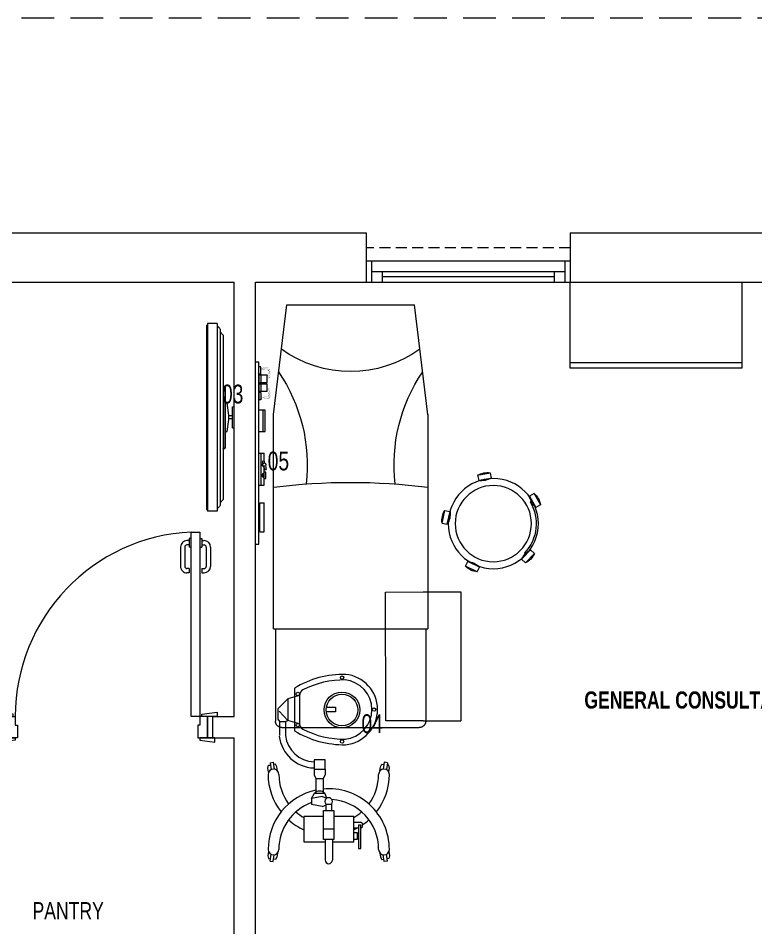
# Model space of a CAD drawing. Extents: x -234346 to 58427, y -132654 to -82394.
# Drawn here: x -64638 to -61201, y -97431 to -93193 of the extents above; entities that cross this region are included whole.
import ezdxf

# ---------------------------------------------------------------- set-up
doc = ezdxf.new("R2010")
doc.units = 0
doc.header["$LTSCALE"] = 8
doc.linetypes.add('HIDDEN', pattern=[9.525, 6.35, -3.175])
doc.layers.get('0').update_dxf_attribs({"color": 9, "lineweight": 5})
for name, color, linetype, lineweight in [('72_EGR_BASE_TEXT', 9, 'Continuous', 5), ('72_EGR_EQP_TAG', 9, 'Continuous', 5), ('Aluminum', 9, 'Continuous', 5), ('LOADING', 9, 'Continuous', 5), ('Proj', 9, 'Continuous', 5), ('Walls', 9, 'Continuous', 5), ('Wooden Joinery', 9, 'Continuous', 5)]:
    doc.layers.add(name, color=color, linetype=linetype, lineweight=lineweight)
doc.styles.add('X3G_ENTITY_257CFD', font='swisscl.ttf', dxfattribs={"height": 200})
doc.styles.add('X3G_ENTITY_9EC9', font='swisscl.ttf', dxfattribs={"height": 0.2})

# ---------------------------------------------------------------- blocks, each defined once
blk = doc.blocks.new('ME19011A-P')
for p, q in [((-0.425, 0), (0.425, 0)), ((-0.425, 0), (-0.425, -0.015)), ((0.425, 0), (0.425, -0.015)), ((-0.425, -0.015), (0.425, -0.015)), ((-0.3675, -0.0198), (-0.2325, -0.0198)), ((-0.3675, -0.0198), (-0.3675, -0.0399)), ((-0.3675, -0.0399), (-0.2325, -0.0399)), ((-0.36, -0.015), (-0.36, -0.0198)), ((-0.24, -0.015), (-0.24, -0.0198)), ((-0.2325, -0.0198), (-0.2325, -0.0399)), ((-0.15, -0.015), (-0.15, -0.04)), ((-0.15, -0.025), (0, -0.025)), ((-0.15, -0.04), (-0.1187, -0.04)), ((-0.0887, -0.04), (-0.0637, -0.04)), ((-0.0606, -0.0371), (-0.0787, -0.0432)), ((-0.0402, -0.0312), (-0.0496, -0.0337)), ((-0.047, -0.0434), (-0.0376, -0.0409)), ((-0.0376, -0.0409), (-0.0402, -0.0312)), ((-0.0379, -0.04), (0, -0.04)), ((0, -0.015), (0, -0.04)), ((0.1, -0.015), (0.1, -0.045)), ((0.1, -0.035), (0.2, -0.035)), ((0.2, -0.045), (0.2, -0.015)), ((0.2818, -0.015), (0.2484, -0.015)), ((0.2484, -0.0243), (0.2484, -0.015)), ((0.2818, -0.0243), (0.2484, -0.0243)), ((0.2818, -0.0243), (0.2818, -0.015)), ((0.3211, -0.015), (0.2877, -0.015)), ((0.2877, -0.015), (0.2877, -0.0531)), ((0.3211, -0.0243), (0.2877, -0.0243)), ((0.3211, -0.0531), (0.3211, -0.015)), ((0.3623, -0.015), (0.3289, -0.015)), ((0.3289, -0.015), (0.3289, -0.0531)), ((0.3623, -0.0243), (0.3289, -0.0243)), ((0.3623, -0.0531), (0.3623, -0.015)), ((0.3682, -0.0243), (0.3682, -0.015)), ((0.3682, -0.015), (0.4016, -0.015)), ((0.3682, -0.0243), (0.4016, -0.0243)), ((0.4016, -0.0243), (0.4016, -0.015)), ((-0.0787, -0.0432), (-0.077, -0.0497)), ((-0.0582, -0.046), (-0.077, -0.0497)), ((0.1, -0.045), (0.2, -0.045)), ((0.2877, -0.0531), (0.3211, -0.0531)), ((0.3289, -0.0531), (0.3623, -0.0531))]:
    blk.add_line(p, q)
blk.add_lwpolyline([(-0.1187, -0.0482), (-0.0887, -0.0482), (-0.0887, -0.0382), (-0.1187, -0.0382)], close=True)
at = {"const_width": 0.000601}
for points in [[(0.3044, -0.0531, -0.184574), (0.2977, -0.0636, -1.44364), (0.2961, -0.0581, -0.837915), (0.2969, -0.0664, -0.30536), (0.2839, -0.062, -1.584726), (0.2894, -0.0609, -0.253153), (0.2827, -0.0684, -0.874198), (0.2775, -0.0585, -0.915253), (0.2791, -0.0658, -0.223821), (0.2683, -0.0644, -1.703343), (0.272, -0.0597, -0.588962), (0.2621, -0.068, -0.717795), (0.2625, -0.0581, -0.983104), (0.2645, -0.0644, -0.326362), (0.2534, -0.0609, -0.758716), (0.2609, -0.0514, -0.906186), (0.2593, -0.0565, -0.189488), (0.2526, -0.0522, -0.7948), (0.2613, -0.0423, -1.223996), (0.2574, -0.047, -0.072149), (0.2534, -0.0403, -0.645886), (0.2609, -0.0324, -1.366917), (0.2574, -0.0371, -0.078415), (0.2542, -0.0308, -0.723006), (0.2613, -0.0256, -1.105484), (0.2582, -0.0292, -0.221197), (0.2566, -0.0243, -0.221197)], [(0.3456, -0.0531, 0.184574), (0.3523, -0.0636, 1.44364), (0.3539, -0.0581, 0.837915), (0.3531, -0.0664, 0.30536), (0.3661, -0.062, 1.584726), (0.3606, -0.0609, 0.253153), (0.3673, -0.0684, 0.874198), (0.3725, -0.0585, 0.915253), (0.3709, -0.0658, 0.223821), (0.3817, -0.0644, 1.703343), (0.378, -0.0597, 0.588962), (0.3879, -0.068, 0.717795), (0.3875, -0.0581, 0.983104), (0.3855, -0.0644, 0.326362), (0.3966, -0.0609, 0.758716), (0.3891, -0.0514, 0.906186), (0.3907, -0.0565, 0.189488), (0.3974, -0.0522, 0.7948), (0.3887, -0.0423, 1.223996), (0.3926, -0.047, 0.072149), (0.3966, -0.0403, 0.645886), (0.3891, -0.0324, 1.366917), (0.3926, -0.0371, 0.078415), (0.3958, -0.0308, 0.723006), (0.3887, -0.0256, 1.105484), (0.3918, -0.0292, 0.221197), (0.3934, -0.0243, 0.221197)]]:
    blk.add_lwpolyline(points, format="xyb", dxfattribs=at)
blk.add_circle((-0.0537, -0.04), 0.0075)
for centre, radius, start, end in [((-0.1037, -0.04), 0.01, 10.4593, 169.5407), ((-0.1037, -0.04), 0.0075, 14.0075, 165.9925), ((-0.0537, -0.04), 0.01, 45, 180)]:
    blk.add_arc(centre, radius, start, end)
blk = doc.blocks.new('M.44.57.64')
at = {"layer": 'LOADING', "xscale": 1000.000000000002, "yscale": 1000.000000000002, "zscale": 1000.000000000002, "rotation": 225.9999036123427}
blk.add_blockref('ME19011A-P', (-80806.9, 16720.7), dxfattribs=at)
blk = doc.blocks.new('GF21027-P')
at = {"layer": 'LOADING'}
for p, q in [((0.4, 0.4), (-0.4, 0.4)), ((-0.4, 0.4), (-0.4, 0)), ((0.4, 0), (0.4, 0.4)), ((-0.4, 0.025), (0.4, 0.025)), ((-0.4, 0), (0.4, 0))]:
    blk.add_line(p, q, dxfattribs=at)
blk = doc.blocks.new('HF10037B-P')
at = {"layer": 'LOADING'}
for p, q in [((0.2459, 0.134), (0.1859, 0.134)), ((0.1859, 0.134), (0.1859, 0.109)), ((0.2459, 0.134), (0.2459, 0.109)), ((0.2459, 0.109), (0.1859, 0.109)), ((0, 0), (-0.0142, -0.0583)), ((0, 0), (0.0243, -0.0059)), ((0.0243, -0.0059), (0.01, -0.0642)), ((0.4069, -0.0417), (0.4165, -0.0387)), ((0.4071, -0.0094), (0.431, -0.0018)), ((0.4071, -0.0094), (0.4255, -0.0665)), ((0.431, -0.0018), (0.4493, -0.0589)), ((-0.0142, -0.0583), (0.01, -0.0642)), ((0.4255, -0.0665), (0.4493, -0.0589)), ((0.0524, -0.2725), (0.0674, -0.2525)), ((0.0674, -0.2525), (0.1154, -0.2885)), ((0.0524, -0.2725), (0.1004, -0.3085)), ((0.1004, -0.3085), (0.1154, -0.2885)), ((0.3125, -0.2897), (0.362, -0.2558)), ((0.3266, -0.3103), (0.3125, -0.2897)), ((0.3266, -0.3103), (0.3761, -0.2764)), ((0.3267, -0.268), (0.3323, -0.2763)), ((0.3761, -0.2764), (0.362, -0.2558))]:
    blk.add_line(p, q, dxfattribs=at)
for radius in [0.21, 0.1775]:
    blk.add_circle((0.2161, -0.1014), radius, dxfattribs=at)
for centre, radius, start, end in [((0.2159, 0.0465), 0.0925, 71.0754, 108.9246), ((0.2159, 0.1965), 0.0925, 251.0754, 288.9246), ((0.0779, -0.0499), 0.0925, 147.3419, 185.1912), ((-0.0678, -0.0143), 0.0925, 327.3419, 5.1912), ((0.2161, -0.1014), 0.2, 303.6037, 17.3657), ((0.4996, -0.0113), 0.0925, 178.8412, 216.6904), ((0.3568, -0.057), 0.0925, 358.8412, 36.6904), ((0.0389, -0.3404), 0.0925, 34.1875, 72.0368), ((0.1289, -0.2205), 0.0925, 214.1875, 252.0368), ((0.3867, -0.3449), 0.0925, 105.5121, 143.3614), ((0.3019, -0.2212), 0.0925, 285.5121, 323.3614)]:
    blk.add_arc(centre, radius, start, end, dxfattribs=at)
blk = doc.blocks.new('HF13902-P')
at = {"linetype": 'HIDDEN'}
for p, q in [((-0.35, -0.6824), (-0.35, -1.1124)), ((0.35, -0.6824), (0.35, -1.1124)), ((0.32, -1.1424), (-0.32, -1.1424))]:
    blk.add_line(p, q, dxfattribs=at)
at = {"linetype": 'Continuous'}
for points in [[(0.36, -0.5224), (0.36, -0.5224), (0.36, -0.5224), (0.36, -0.5224), (0.36, -0.5224), (0.36, -0.5224), (0.36, -0.5224), (0.36, -0.5224), (0.36, -0.5224), (0.36, -0.5224), (0.36, -0.5224), (0.36, -0.5224), (0.36, -0.5224), (0.36, -0.5224), (0.36, -0.5224), (0.36, -0.5224), (0.36, -0.5224), (0.36, -0.5224), (0.36, -0.5224), (0.36, -0.5224), (0.36, -0.5224), (0.36, -0.5224), (0.36, -0.5224), (0.36, -0.5224), (0.36, -0.5224), (0.36, -0.5224), (0.36, -0.5224), (0.36, -0.5224), (0.36, -0.5224), (0.36, -0.5224), (0.36, -0.5224), (0.36, -0.5224), (0.36, -0.5224), (0.36, -0.5224), (0.36, -0.5224), (0.36, -0.5224), (0.36, -0.5224), (0.36, -0.5224), (0.36, -0.5224), (0.36, -0.5224), (0.36, -0.5224), (0.36, -0.5224), (0.36, -0.5224), (0.36, -0.5224), (0.36, -0.5224), (0.36, -0.5224), (0.36, -0.5224), (0.36, -0.5224), (0.36, -0.5224), (0.36, -0.5224), (0.36, -0.5224), (0.36, -0.5224), (0.36, -0.5224), (0.36, -0.5224), (0.36, -0.5224), (0.36, -0.5224), (0.36, -0.5224), (0.36, -0.5224), (0.36, -0.5224), (0.36, -0.5224), (0.36, -0.5224), (0.36, -0.5224), (0.36, -0.5224), (0.36, -0.5224), (0.36, -0.5224), (0.36, -0.5224), (0.36, -0.5224), (0.36, -0.5224), (0.36, -0.5224), (0.36, -0.5224), (0.36, -0.5224), (0.36, -0.5224), (0.36, -0.5224), (0.36, -0.5224), (0.36, -0.5224), (0.36, -0.5224), (0.36, -0.5224), (0.36, -0.5224), (0.36, -0.5224), (0.36, -0.5224), (0.36, -0.5224), (0.36, -0.5224), (0.36, -0.5224), (0.36, -0.5224), (0.36, -0.5224), (0.36, -0.5224), (0.36, -0.5224), (0.36, -0.5224), (0.36, -0.5224), (0.36, -0.5224), (0.36, -0.5224), (0.36, -0.5224), (0.36, -0.5224), (0.36, -0.5224), (0.36, -0.5224), (0.36, -0.5224), (0.36, -0.5224), (0.36, -0.5224), (0.36, -0.5224), (0.36, -0.5224), (0.36, -0.5224), (0.36, -0.5224), (0.36, -0.5224), (0.36, -0.5224), (0.36, -0.5224), (0.36, -0.5224), (0.36, -0.5224), (0.36, -0.5224), (0.36, -0.5224), (0.36, -0.5224), (0.36, -0.5224), (0.36, -0.5224), (0.36, -0.5224), (0.36, -0.5224), (0.36, -0.5224), (0.36, -0.5224), (0.36, -0.5224), (0.36, -0.5224), (0.36, -0.5224), (0.36, -0.5224), (0.36, -0.5224), (0.36, -0.5224), (0.36, -0.5224), (0.36, -0.5224), (0.36, -0.5224), (0.36, -0.5224), (0.36, -0.5224), (0.36, -0.5224), (0.36, -0.5224), (0.36, -0.5224), (0.36, -0.5224), (0.36, -0.5224), (0.36, -0.5224), (0.36, -0.5224), (0.36, -0.5224), (0.36, -0.5224), (0.36, -0.5224), (0.36, -0.5224), (0.36, -0.5224), (0.36, -0.5224), (0.36, -0.5224), (0.36, -0.5224), (0.36, -0.5224), (0.36, -0.5224), (0.36, -0.5224), (0.36, -0.5224), (0.36, -0.5224), (0.36, -0.5224), (0.36, -0.5224), (0.36, -0.5224), (0.36, -0.5224), (0.36, -0.5224), (0.36, -0.5224), (0.36, -0.5224), (0.36, -0.5224), (0.36, -0.5224), (0.36, -0.5224), (0.36, -0.5224), (0.36, -0.5224), (0.36, -0.5224), (0.36, -0.5224), (0.36, -0.5224), (0.36, -0.5224), (0.36, -0.5224), (0.36, -0.5224), (0.36, -0.5224), (0.36, -0.5224), (0.36, -0.5224), (0.36, -0.5224), (0.36, -0.5224), (0.36, -0.5224), (0.36, -0.5224), (0.36, -0.5224), (0.36, -0.5224), (0.36, -0.5224), (0.36, -0.5224), (0.36, -0.5224), (0.36, -0.5224), (0.36, -0.5224), (0.36, -0.5224), (0.36, -0.5224), (0.36, -0.5224), (0.36, -0.5224), (0.36, -0.5224), (0.36, -0.5224), (0.36, -0.5224), (0.36, -0.5224), (0.36, -0.5224), (0.36, -0.5224), (0.36, -0.5224), (0.36, -0.5224), (0.36, -0.5224), (0.36, -0.5224), (0.36, -0.5224), (0.36, -0.5224), (0.36, -0.5224), (0.36, -0.5224), (0.36, -0.5224), (0.36, -0.5224), (0.36, -0.5224), (0.36, -0.5224), (0.36, -0.5224), (0.36, -0.5224), (0.36, -0.5224), (0.36, -0.5224), (0.36, -0.5224), (0.36, -0.5224), (0.36, -0.5224), (0.36, -0.5224), (0.36, -0.5224), (0.36, -0.5224), (0.36, -0.5224), (0.36, -0.5224), (0.36, -0.5224), (0.36, -0.5224), (0.36, -0.5224), (0.36, -0.5224), (0.36, -0.5224), (0.36, -0.5224)], [(0.36, -0.5224), (0.36, -0.5224), (0.36, -0.5224), (0.36, -0.5224), (0.36, -0.5224), (0.36, -0.5224), (0.36, -0.5224), (0.36, -0.5224), (0.36, -0.5224), (0.36, -0.5224), (0.36, -0.5224), (0.36, -0.5224), (0.36, -0.5224), (0.36, -0.5224), (0.36, -0.5224), (0.36, -0.5224), (0.36, -0.5224), (0.36, -0.5224), (0.36, -0.5224), (0.36, -0.5224), (0.36, -0.5224), (0.36, -0.5224), (0.36, -0.5224), (0.36, -0.5224), (0.36, -0.5224), (0.36, -0.5224), (0.36, -0.5224), (0.36, -0.5224), (0.36, -0.5224), (0.36, -0.5224), (0.36, -0.5224), (0.36, -0.5224), (0.36, -0.5224), (0.36, -0.5224), (0.36, -0.5224), (0.36, -0.5224), (0.36, -0.5224), (0.36, -0.5224), (0.36, -0.5224), (0.36, -0.5224), (0.36, -0.5224), (0.36, -0.5224), (0.36, -0.5224), (0.36, -0.5224), (0.36, -0.5224), (0.36, -0.5224), (0.36, -0.5224), (0.36, -0.5224), (0.36, -0.5224), (0.36, -0.5224), (0.36, -0.5224), (0.36, -0.5224), (0.36, -0.5224), (0.36, -0.5224), (0.36, -0.5224), (0.36, -0.5224), (0.36, -0.5224), (0.36, -0.5224), (0.36, -0.5224), (0.36, -0.5224), (0.36, -0.5224), (0.36, -0.5224), (0.36, -0.5224), (0.36, -0.5224), (0.36, -0.5224), (0.36, -0.5224), (0.36, -0.5224), (0.36, -0.5224), (0.36, -0.5224), (0.36, -0.5224), (0.36, -0.5224), (0.36, -0.5224), (0.36, -0.5224), (0.36, -0.5224), (0.36, -0.5224), (0.36, -0.5224), (0.36, -0.5224), (0.36, -0.5224), (0.36, -0.5224), (0.36, -0.5224), (0.36, -0.5224), (0.36, -0.5224), (0.36, -0.5224), (0.36, -0.5224), (0.36, -0.5224), (0.36, -0.5224), (0.36, -0.5224), (0.36, -0.5224), (0.36, -0.5224), (0.36, -0.5224), (0.36, -0.5224), (0.36, -0.5224), (0.36, -0.5224), (0.36, -0.5224), (0.36, -0.5224), (0.36, -0.5224), (0.36, -0.5224), (0.36, -0.5224), (0.36, -0.5224), (0.36, -0.5224), (0.36, -0.5224), (0.36, -0.5224), (0.36, -0.5224), (0.36, -0.5224), (0.36, -0.5224), (0.36, -0.5224), (0.36, -0.5224), (0.36, -0.5224), (0.36, -0.5224), (0.36, -0.5224), (0.36, -0.5224), (0.36, -0.5224), (0.36, -0.5224), (0.36, -0.5224), (0.36, -0.5224), (0.36, -0.5224), (0.36, -0.5224), (0.36, -0.5224), (0.36, -0.5224), (0.36, -0.5224), (0.36, -0.5224), (0.36, -0.5224), (0.36, -0.5224), (0.36, -0.5224), (0.36, -0.5224), (0.36, -0.5224), (0.36, -0.5224), (0.36, -0.5224), (0.36, -0.5224), (0.36, -0.5224), (0.36, -0.5224), (0.36, -0.5224), (0.36, -0.5224), (0.36, -0.5224), (0.36, -0.5224), (0.36, -0.5224), (0.36, -0.5224), (0.36, -0.5224), (0.36, -0.5224), (0.36, -0.5224), (0.36, -0.5224), (0.36, -0.5224), (0.36, -0.5224), (0.36, -0.5224), (0.36, -0.5224), (0.36, -0.5224), (0.36, -0.5224), (0.36, -0.5224), (0.36, -0.5224), (0.36, -0.5224), (0.36, -0.5224), (0.36, -0.5224), (0.36, -0.5224), (0.36, -0.5224), (0.36, -0.5224), (0.36, -0.5224), (0.36, -0.5224), (0.36, -0.5224), (0.36, -0.5224), (0.36, -0.5224), (0.36, -0.5224), (0.36, -0.5224), (0.36, -0.5224), (0.36, -0.5224), (0.36, -0.5224), (0.36, -0.5224), (0.36, -0.5224), (0.36, -0.5224), (0.36, -0.5224), (0.36, -0.5224), (0.36, -0.5224), (0.36, -0.5224), (0.36, -0.5224), (0.36, -0.5224), (0.36, -0.5224), (0.36, -0.5224), (0.36, -0.5224), (0.36, -0.5224), (0.36, -0.5224), (0.36, -0.5224), (0.36, -0.5224), (0.36, -0.5224), (0.36, -0.5224), (0.36, -0.5224), (0.36, -0.5224), (0.36, -0.5224), (0.36, -0.5224), (0.36, -0.5224), (0.36, -0.5224), (0.36, -0.5224), (0.36, -0.5224), (0.36, -0.5224), (0.36, -0.5224), (0.36, -0.5224), (0.36, -0.5224), (0.36, -0.5224), (0.36, -0.5224), (0.36, -0.5224), (0.36, -0.5224), (0.36, -0.5224), (0.36, -0.5224), (0.36, -0.5224), (0.36, -0.5224), (0.36, -0.5224), (0.36, -0.5224), (0.36, -0.5224), (0.36, -0.5224), (0.36, -0.5224), (0.36, -0.5224), (0.36, -0.5224), (0.36, -0.5224), (0.36, -0.5224), (0.36, -0.5224), (0.36, -0.5224)], [(0.36, -0.5224), (0.36, -0.5224), (0.36, -0.5224), (0.36, -0.5224), (0.36, -0.5224), (0.36, -0.5224), (0.36, -0.5224), (0.36, -0.5224), (0.36, -0.5224), (0.36, -0.5224), (0.36, -0.5224), (0.36, -0.5224), (0.36, -0.5224), (0.36, -0.5224), (0.36, -0.5224), (0.36, -0.5224), (0.36, -0.5224), (0.36, -0.5224), (0.36, -0.5224), (0.36, -0.5224), (0.36, -0.5224), (0.36, -0.5224), (0.36, -0.5224), (0.36, -0.5224), (0.36, -0.5224), (0.36, -0.5224), (0.36, -0.5224), (0.36, -0.5224), (0.36, -0.5224), (0.36, -0.5224), (0.36, -0.5224), (0.36, -0.5224), (0.36, -0.5224), (0.36, -0.5224), (0.36, -0.5224), (0.36, -0.5224), (0.36, -0.5224), (0.36, -0.5224), (0.36, -0.5224), (0.36, -0.5224), (0.36, -0.5224), (0.36, -0.5224), (0.36, -0.5224), (0.36, -0.5224), (0.36, -0.5224), (0.36, -0.5224), (0.36, -0.5224), (0.36, -0.5224), (0.36, -0.5224), (0.36, -0.5224), (0.36, -0.5224), (0.36, -0.5224), (0.36, -0.5224), (0.36, -0.5224), (0.36, -0.5224), (0.36, -0.5224), (0.36, -0.5224), (0.36, -0.5224), (0.36, -0.5224), (0.36, -0.5224), (0.36, -0.5224), (0.36, -0.5224), (0.36, -0.5224), (0.36, -0.5224), (0.36, -0.5224), (0.36, -0.5224), (0.36, -0.5224), (0.36, -0.5224), (0.36, -0.5224), (0.36, -0.5224), (0.36, -0.5224), (0.36, -0.5224), (0.36, -0.5224), (0.36, -0.5224), (0.36, -0.5224), (0.36, -0.5224), (0.36, -0.5224), (0.36, -0.5224), (0.36, -0.5224), (0.36, -0.5224), (0.36, -0.5224), (0.36, -0.5224), (0.36, -0.5224), (0.36, -0.5224), (0.36, -0.5224), (0.36, -0.5224), (0.36, -0.5224), (0.36, -0.5224), (0.36, -0.5224), (0.36, -0.5224), (0.36, -0.5224), (0.36, -0.5224), (0.36, -0.5224), (0.36, -0.5224), (0.36, -0.5224), (0.36, -0.5224), (0.36, -0.5224), (0.36, -0.5224), (0.36, -0.5224), (0.36, -0.5224), (0.36, -0.5224), (0.36, -0.5224), (0.36, -0.5224), (0.36, -0.5224), (0.36, -0.5224), (0.36, -0.5224), (0.36, -0.5224), (0.36, -0.5224), (0.36, -0.5224), (0.36, -0.5224), (0.36, -0.5224), (0.36, -0.5224), (0.36, -0.5224), (0.36, -0.5224), (0.36, -0.5224), (0.36, -0.5224), (0.36, -0.5224), (0.36, -0.5224), (0.36, -0.5224), (0.36, -0.5224), (0.36, -0.5224), (0.36, -0.5224), (0.36, -0.5224), (0.36, -0.5224), (0.36, -0.5224), (0.36, -0.5224), (0.36, -0.5224), (0.36, -0.5224), (0.36, -0.5224), (0.36, -0.5224), (0.36, -0.5224), (0.36, -0.5224), (0.36, -0.5224), (0.36, -0.5224), (0.36, -0.5224), (0.36, -0.5224), (0.36, -0.5224), (0.36, -0.5224), (0.36, -0.5224), (0.36, -0.5224), (0.36, -0.5224), (0.36, -0.5224), (0.36, -0.5224), (0.36, -0.5224), (0.36, -0.5224), (0.36, -0.5224), (0.36, -0.5224), (0.36, -0.5224), (0.36, -0.5224), (0.36, -0.5224), (0.36, -0.5224), (0.36, -0.5224), (0.36, -0.5224), (0.36, -0.5224), (0.36, -0.5224), (0.36, -0.5224), (0.36, -0.5224), (0.36, -0.5224), (0.36, -0.5224), (0.36, -0.5224), (0.36, -0.5224), (0.36, -0.5224), (0.36, -0.5224), (0.36, -0.5224), (0.36, -0.5224), (0.36, -0.5224), (0.36, -0.5224), (0.36, -0.5224), (0.36, -0.5224), (0.36, -0.5224), (0.36, -0.5224), (0.36, -0.5224), (0.36, -0.5224), (0.36, -0.5224), (0.36, -0.5224), (0.36, -0.5224), (0.36, -0.5224), (0.36, -0.5224), (0.36, -0.5224), (0.36, -0.5224), (0.36, -0.5224), (0.36, -0.5224), (0.36, -0.5224), (0.36, -0.5224), (0.36, -0.5224), (0.36, -0.5224), (0.36, -0.5224), (0.36, -0.5224), (0.36, -0.5224), (0.36, -0.5224), (0.36, -0.5224), (0.36, -0.5224), (0.36, -0.5224), (0.36, -0.5224), (0.36, -0.5224), (0.36, -0.5224), (0.36, -0.5224), (0.36, -0.5224), (0.36, -0.5224), (0.36, -0.5224), (0.36, -0.5224), (0.36, -0.5224), (0.36, -0.5224), (0.36, -0.5224), (0.36, -0.5224), (0.36, -0.5224), (0.36, -0.5224), (0.36, -0.5224), (0.36, -0.5224), (0.36, -0.5224), (0.36, -0.5224), (0.36, -0.5224), (0.36, -0.5224), (0.36, -0.5224), (0.36, -0.5224), (0.36, -0.5224), (0.36, -0.5224), (0.36, -0.5224), (0.36, -0.5224), (0.36, -0.5224), (0.36, -0.5224), (0.36, -0.5224), (0.36, -0.5224), (0.36, -0.5224), (0.36, -0.5224), (0.36, -0.5224), (0.36, -0.5224), (0.36, -0.5224), (0.36, -0.5224), (0.36, -0.5224), (0.36, -0.5224), (0.36, -0.5224), (0.36, -0.5224), (0.36, -0.5224), (0.36, -0.5224), (0.36, -0.5224), (0.36, -0.5224), (0.36, -0.5224), (0.36, -0.5224), (0.36, -0.5224), (0.36, -0.5224), (0.36, -0.5224), (0.36, -0.5224), (0.36, -0.5224), (0.36, -0.5224), (0.36, -0.5224), (0.36, -0.5224), (0.36, -0.5224), (0.36, -0.5224), (0.36, -0.5224), (0.36, -0.5224), (0.36, -0.5224), (0.36, -0.5224), (0.36, -0.5224), (0.36, -0.5224), (0.36, -0.5224), (0.36, -0.5224), (0.36, -0.5224), (0.36, -0.5224), (0.36, -0.5224), (0.36, -0.5224), (0.36, -0.5224), (0.36, -0.5224), (0.36, -0.5224), (0.36, -0.5224), (0.36, -0.5224), (0.36, -0.5224), (0.36, -0.5224), (0.36, -0.5224), (0.36, -0.5224), (0.36, -0.5224), (0.36, -0.5224), (0.36, -0.5224), (0.36, -0.5224), (0.36, -0.5224), (0.36, -0.5224), (0.36, -0.5224)]]:
    blk.add_lwpolyline(points, close=True, dxfattribs=at)
for points in [[(0.36, -0.5224), (0.36, -0.5224), (0.36, -0.5224), (0.36, -0.5224), (0.36, -0.5224), (0.36, -0.5224), (0.36, -0.5224), (0.36, -0.5224)], [(0.36, -0.5224), (0.36, -0.5224), (0.36, -0.5224), (0.36, -0.5224), (0.36, -0.5224), (0.36, -0.5224), (0.36, -0.5224), (0.36, -0.5224), (0.36, -0.5224), (0.36, -0.5224), (0.36, -0.5224), (0.36, -0.5224), (0.36, -0.5224), (0.36, -0.5224), (0.36, -0.5224), (0.36, -0.5224), (0.36, -0.5224), (0.36, -0.5224), (0.36, -0.5224), (0.36, -0.5224), (0.36, -0.5224), (0.36, -0.5224), (0.36, -0.5224), (0.36, -0.5224), (0.36, -0.5224), (0.36, -0.5224), (0.36, -0.5224), (0.36, -0.5224), (0.36, -0.5224), (0.36, -0.5224), (0.36, -0.5224), (0.36, -0.5224), (0.36, -0.5224), (0.36, -0.5224), (0.36, -0.5224), (0.36, -0.5224), (0.36, -0.5224), (0.36, -0.5224), (0.36, -0.5224), (0.36, -0.5224), (0.36, -0.5224), (0.36, -0.5224), (0.36, -0.5224), (0.36, -0.5224), (0.36, -0.5224), (0.36, -0.5224), (0.36, -0.5224), (0.36, -0.5224), (0.36, -0.5224), (0.36, -0.5224), (0.36, -0.5224), (0.36, -0.5224), (0.36, -0.5224), (0.36, -0.5224), (0.36, -0.5224), (0.36, -0.5224), (0.36, -0.5224), (0.36, -0.5224), (0.36, -0.5224), (0.36, -0.5224), (0.36, -0.5224), (0.36, -0.5224), (0.36, -0.5224), (0.36, -0.5224), (0.36, -0.5224), (0.36, -0.5224), (0.36, -0.5224), (0.36, -0.5224), (0.36, -0.5224), (0.36, -0.5224), (0.36, -0.5224), (0.36, -0.5224), (0.36, -0.5224), (0.36, -0.5224), (0.36, -0.5224), (0.36, -0.5224), (0.36, -0.5224), (0.36, -0.5224), (0.36, -0.5224), (0.36, -0.5224), (0.36, -0.5224), (0.36, -0.5224), (0.36, -0.5224), (0.36, -0.5224), (0.36, -0.5224), (0.36, -0.5224), (0.36, -0.5224), (0.36, -0.5224), (0.36, -0.5224), (0.36, -0.5224), (0.36, -0.5224), (0.36, -0.5224), (0.36, -0.5224), (0.36, -0.5224), (0.36, -0.5224), (0.36, -0.5224), (0.36, -0.5224), (0.36, -0.5224), (0.36, -0.5224), (0.36, -0.5224), (0.36, -0.5224), (0.36, -0.5224), (0.36, -0.5224), (0.36, -0.5224), (0.36, -0.5224), (0.36, -0.5224), (0.36, -0.5224), (0.36, -0.5224), (0.36, -0.5224), (0.36, -0.5224), (0.36, -0.5224)], [(0.36, -0.5224), (0.36, -0.5224), (0.36, -0.5224), (0.36, -0.5224), (0.36, -0.5224), (0.36, -0.5224), (0.36, -0.5224), (0.36, -0.5224), (0.36, -0.5224), (0.36, -0.5224), (0.36, -0.5224), (0.36, -0.5224), (0.36, -0.5224), (0.36, -0.5224), (0.36, -0.5224), (0.36, -0.5224), (0.36, -0.5224)], [(0.36, -0.5224), (0.36, -0.5224), (0.36, -0.5224), (0.36, -0.5224), (0.36, -0.5224), (0.36, -0.5224), (0.36, -0.5224)], [(0.36, -0.5224), (0.36, -0.5224), (0.36, -0.5224), (0.36, -0.5224), (0.36, -0.5224), (0.36, -0.5224), (0.36, -0.5224), (0.36, -0.5224), (0.36, -0.5224), (0.36, -0.5224), (0.36, -0.5224), (0.36, -0.5224)], [(0.36, -0.5224), (0.36, -0.5224), (0.36, -0.5224), (0.36, -0.5224), (0.36, -0.5224), (0.36, -0.5224), (0.36, -0.5224), (0.36, -0.5224), (0.36, -0.5224), (0.36, -0.5224), (0.36, -0.5224), (0.36, -0.5224), (0.36, -0.5224), (0.36, -0.5224), (0.36, -0.5224), (0.36, -0.5224), (0.36, -0.5224), (0.36, -0.5224), (0.36, -0.5224), (0.36, -0.5224), (0.36, -0.5224), (0.36, -0.5224), (0.36, -0.5224), (0.36, -0.5224), (0.36, -0.5224), (0.36, -0.5224), (0.36, -0.5224), (0.36, -0.5224), (0.36, -0.5224), (0.36, -0.5224), (0.36, -0.5224), (0.36, -0.5224), (0.36, -0.5224), (0.36, -0.5224), (0.36, -0.5224), (0.36, -0.5224), (0.36, -0.5224), (0.36, -0.5224), (0.36, -0.5224), (0.36, -0.5224), (0.36, -0.5224), (0.36, -0.5224), (0.36, -0.5224), (0.36, -0.5224), (0.36, -0.5224), (0.36, -0.5224), (0.36, -0.5224), (0.36, -0.5224), (0.36, -0.5224), (0.36, -0.5224), (0.36, -0.5224), (0.36, -0.5224), (0.36, -0.5224), (0.36, -0.5224), (0.36, -0.5224), (0.36, -0.5224), (0.36, -0.5224), (0.36, -0.5224), (0.36, -0.5224), (0.36, -0.5224), (0.36, -0.5224), (0.36, -0.5224), (0.36, -0.5224), (0.36, -0.5224), (0.36, -0.5224), (0.36, -0.5224), (0.36, -0.5224), (0.36, -0.5224), (0.36, -0.5224), (0.36, -0.5224), (0.36, -0.5224), (0.36, -0.5224), (0.36, -0.5224), (0.36, -0.5224), (0.36, -0.5224), (0.36, -0.5224), (0.36, -0.5224), (0.36, -0.5224), (0.36, -0.5224), (0.36, -0.5224), (0.36, -0.5224), (0.36, -0.5224), (0.36, -0.5224), (0.36, -0.5224), (0.36, -0.5224), (0.36, -0.5224), (0.36, -0.5224), (0.36, -0.5224), (0.36, -0.5224)], [(0.36, -0.5224), (0.36, -0.5224), (0.36, -0.5224), (0.36, -0.5224), (0.36, -0.5224), (0.36, -0.5224), (0.36, -0.5224), (0.36, -0.5224), (0.36, -0.5224), (0.36, -0.5224)], [(0.36, -0.5224), (0.36, -0.5224), (0.36, -0.5224), (0.36, -0.5224), (0.36, -0.5224), (0.36, -0.5224), (0.36, -0.5224), (0.36, -0.5224), (0.36, -0.5224), (0.36, -0.5224)], [(0.36, -0.5224), (0.36, -0.5224), (0.36, -0.5224), (0.36, -0.5224), (0.36, -0.5224), (0.36, -0.5224), (0.36, -0.5224), (0.36, -0.5224), (0.36, -0.5224), (0.36, -0.5224), (0.36, -0.5224), (0.36, -0.5224), (0.36, -0.5224), (0.36, -0.5224), (0.36, -0.5224)], [(0.36, -0.5224), (0.36, -0.5224), (0.36, -0.5224), (0.36, -0.5224), (0.36, -0.5224), (0.36, -0.5224), (0.36, -0.5224), (0.36, -0.5224), (0.36, -0.5224), (0.36, -0.5224)], [(0.36, -0.5224), (0.36, -0.5224), (0.36, -0.5224), (0.36, -0.5224), (0.36, -0.5224), (0.36, -0.5224), (0.36, -0.5224)], [(0.36, -0.5224), (0.36, -0.5224), (0.36, -0.5224), (0.36, -0.5224), (0.36, -0.5224), (0.36, -0.5224), (0.36, -0.5224), (0.36, -0.5224), (0.36, -0.5224), (0.36, -0.5224)], [(0.36, -0.5224), (0.36, -0.5224), (0.36, -0.5224), (0.36, -0.5224), (0.36, -0.5224), (0.36, -0.5224), (0.36, -0.5224), (0.36, -0.5224), (0.36, -0.5224), (0.36, -0.5224), (0.36, -0.5224), (0.36, -0.5224), (0.36, -0.5224), (0.36, -0.5224), (0.36, -0.5224), (0.36, -0.5224), (0.36, -0.5224), (0.36, -0.5224)], [(0.36, -0.5224), (0.36, -0.5224), (0.36, -0.5224), (0.36, -0.5224), (0.36, -0.5224), (0.36, -0.5224), (0.36, -0.5224), (0.36, -0.5224), (0.36, -0.5224)]]:
    blk.add_lwpolyline(points, dxfattribs=at)
blk.add_circle((0.36, -0.5224), 0.000000101)
for centre, radius, start, end in [((0, 1.0679), 0.5515, 234.1788, 305.8212), ((-0.9704, 0.0819), 0.7679, 353.3222, 34.2669), ((0.9704, 0.0819), 0.7679, 145.7331, 186.6778), ((0, -2.9071), 2.9071, 82.8865, 97.1135)]:
    blk.add_arc(centre, radius, start, end)
at = {"linetype": 'HIDDEN'}
for centre, start, end in [((-0.32, -1.1124), 180, 270), ((0.32, -1.1124), 270, 0)]:
    blk.add_arc(centre, 0.03, start, end, dxfattribs=at)
at = {"layer": 'LOADING'}
for p, q in [((-0.36, 0.3161), (-0.2975, 0.8276)), ((0.2975, 0.8276), (-0.2975, 0.8276)), ((0.36, 0.3161), (0.2975, 0.8276)), ((-0.36, 0.3161), (-0.36, -0.6824)), ((0.36, -0.6824), (0.36, 0.3161)), ((0.36, -0.6824), (-0.36, -0.6824))]:
    blk.add_line(p, q, dxfattribs=at)
blk = doc.blocks.new('HF11772-P')
at = {"layer": 'LOADING'}
for p, q in [((0.6, 0.35), (0, 0.35)), ((0, 0.175), (0, 0.35)), ((0.6, 0.175), (0.6, 0.35)), ((0, 0.175), (0, 0)), ((0.6, 0), (0.6, 0.175)), ((0, 0), (0.6, 0))]:
    blk.add_line(p, q, dxfattribs=at)
blk = doc.blocks.new('mobile light')
at = {"layer": 'LOADING'}
for p, q in [((1882.58, -498.29), (1882.35, -499.8)), ((1882.35, -499.8), (1885.55, -500.28)), ((1882.58, -498.29), (1885.78, -498.78)), ((1883.28, -500.85), (1883.42, -499.96)), ((1883.78, -497.56), (1883.65, -498.45)), ((1885.1, -497.29), (1883.78, -497.56)), ((1887.04, -497.59), (1885.1, -497.29)), ((1923.94, -497.59), (1925.88, -497.29)), ((1928.41, -498.29), (1925.2, -498.78)), ((1928.63, -499.8), (1925.43, -500.28)), ((1925.88, -497.29), (1927.2, -497.56)), ((1927.2, -497.56), (1927.33, -498.45)), ((1927.7, -500.85), (1927.56, -499.96)), ((1928.41, -498.29), (1928.63, -499.8)), ((1884.47, -501.5), (1883.28, -500.85)), ((1886.4, -501.79), (1884.47, -501.5)), ((1924.58, -501.79), (1926.52, -501.5)), ((1926.52, -501.5), (1927.7, -500.85)), ((1947.59, -502.62), (1941.09, -502.62)), ((1948.76, -501.94), (1947.59, -502.62)), ((1947.59, -502.62), (1947.59, -505.45)), ((1948.15, -506.5), (1952.41, -502.55)), ((1953.47, -501.94), (1948.76, -501.94)), ((1958.23, -506.5), (1953.47, -501.94)), ((1947.59, -505.45), (1941.09, -505.45)), ((1946.6, -512.08), (1948.15, -506.5)), ((1947.59, -505.45), (1948.15, -506.5)), ((1958.23, -506.5), (1948.15, -506.5)), ((1959.78, -512.08), (1958.23, -506.5)), ((1963.08, -509.67), (1943.3, -509.67)), ((1959.78, -512.08), (1946.6, -512.08)), ((1908.01, -522.53), (1909, -517.55)), ((1911.69, -517.55), (1909, -517.55)), ((1912.69, -522.53), (1911.69, -517.55)), ((1911.69, -517.55), (1914.17, -518.99)), ((1914.17, -518.99), (1914.17, -523.77)), ((1921.08, -519.69), (1914.74, -519.69)), ((1922.73, -518.8), (1921.08, -519.69)), ((1921.08, -519.69), (1921.08, -523.01)), ((1921.08, -519.69), (1921.08, -523.01)), ((1925.38, -518.8), (1922.73, -518.8)), ((1892.68, -523.97), (1883.05, -523.97)), ((1892.68, -528.06), (1892.68, -523.24)), ((1892.68, -523.24), (1906.16, -523.24)), ((1897.5, -528.06), (1897.5, -523.24)), ((1906.16, -523.24), (1906.16, -528.06)), ((1909.15, -524.25), (1906.16, -524.32)), ((1908.01, -522.53), (1908.62, -524.28)), ((1909.15, -524.25), (1909.15, -526.94)), ((1912.69, -522.53), (1911.9, -524.78)), ((1911.9, -524.78), (1914.17, -523.77)), ((1921.08, -523.01), (1914.77, -523.01)), ((1922.73, -523.93), (1921.08, -523.04)), ((1925.38, -523.93), (1922.73, -523.93)), ((1892.68, -527.34), (1883.05, -527.34)), ((1906.16, -528.06), (1892.68, -528.06)), ((1909.15, -526.94), (1906.16, -526.87)), ((1884.47, -549.77), (1883.28, -550.42)), ((1883.28, -550.42), (1883.42, -551.31)), ((1886.4, -549.48), (1884.47, -549.77)), ((1924.58, -549.48), (1926.52, -549.77)), ((1926.52, -549.77), (1927.7, -550.42)), ((1927.7, -550.42), (1927.56, -551.31)), ((1882.35, -551.47), (1885.55, -550.99)), ((1882.58, -552.98), (1882.35, -551.47)), ((1882.58, -552.98), (1885.78, -552.5)), ((1883.78, -553.71), (1883.65, -552.82)), ((1885.1, -553.98), (1883.78, -553.71)), ((1887.04, -553.69), (1885.1, -553.98)), ((1923.94, -553.69), (1925.88, -553.98)), ((1928.41, -552.98), (1925.2, -552.5)), ((1928.63, -551.47), (1925.43, -550.99)), ((1925.88, -553.98), (1927.2, -553.71)), ((1927.2, -553.71), (1927.33, -552.82)), ((1928.41, -552.98), (1928.63, -551.47))]:
    blk.add_line(p, q, dxfattribs=at)
for points in [[(1903.33, -523.24), (1903.33, -514.02), (1891.61, -514.02), (1891.61, -523.97)], [(1954.27, -524.55), (1954.27, -528.82), (1952.05, -528.82), (1952.05, -524.5)], [(1891.61, -527.34), (1891.61, -537.34), (1903.33, -537.34), (1903.33, -528.06)], [(1892.74, -537.34), (1892.74, -539.04), (1895.76, -539.04), (1895.76, -537.34)], [(1898.05, -537.34), (1898.05, -539.5)], [(1898.05, -540.63), (1898.05, -540.87), (1898.53, -541.35), (1900.02, -541.35), (1900.5, -540.87), (1900.5, -537.34)]]:
    blk.add_lwpolyline(points, dxfattribs=at)
for points in [[(1929.78, -518.8), (1925.38, -518.8), (1925.38, -523.93), (1929.78, -523.93)], [(1899.3, -539.5), (1888.5, -539.5), (1888.5, -540.63), (1899.3, -540.63)]]:
    blk.add_lwpolyline(points, close=True, dxfattribs=at)
for centre, radius in [((1945.96, -511.25), 0.793), ((1960.42, -511.25), 0.793), ((1953.01, -531.79), 8.32), ((1953.01, -531.79), 7.35), ((1938.31, -531.85), 0.793), ((1968.07, -531.85), 0.793), ((1953.19, -546.77), 0.793)]:
    blk.add_circle(centre, radius, dxfattribs=at)
for centre, radius, start, end in [((1888.02, -499.89), 2.5, 90, 270), ((1888.02, -525.64), 28.25, 12.1463, 90), ((1922.96, -525.64), 28.25, 90, 128.2073), ((1922.96, -499.89), 2.5, 270, 90), ((1888.02, -525.64), 23.25, 20.3387, 90), ((1922.96, -525.64), 23.25, 90, 126.3743), ((1942.82, -519.31), 16.86, 97.1293, 177.6115), ((1922.96, -525.64), 28.25, 138.4974, 155.7305), ((1942.82, -519.31), 13.97, 97.1293, 177.6115), ((1922.96, -525.64), 23.25, 138.7224, 150.0382), ((1980.13, -532.49), 43.32, 148.2167, 181.2501), ((1946.6, -514.96), 2.89, 90, 152.4092), ((1959.78, -514.96), 2.89, 27.5908, 90), ((1926.25, -532.49), 43.32, 358.7499, 31.7833), ((1980.13, -532.49), 40.72, 152.4092, 181.2501), ((1926.25, -532.49), 40.72, 358.7499, 27.5908), ((1911.94, -521.38), 3.27, 313.0112, 46.9888), ((1883.05, -525.65), 1.68, 90, 270), ((1888.02, -525.64), 28.25, 270, 5.3386), ((1910.32, -525.6), 1.78, 229.0673, 130.9327), ((1888.02, -525.64), 23.25, 270, 356.3184), ((1953.19, -531.93), 16.44, 185.2361, 354.7639), ((1953.19, -531.93), 13.84, 185.2361, 354.7639), ((1922.96, -525.64), 28.25, 204.483, 208.105), ((1922.96, -525.64), 23.25, 210.2349, 221.2776), ((1922.96, -525.64), 28.25, 213.7985, 221.5026), ((1922.96, -525.64), 23.25, 233.6257, 270), ((1888.02, -551.39), 2.5, 90, 270), ((1922.96, -525.64), 28.25, 231.7927, 270), ((1922.96, -551.39), 2.5, 270, 90)]:
    blk.add_arc(centre, radius, start, end, dxfattribs=at)
blk = doc.blocks.new('DM15862C-P')
at = {"lineweight": 0}
for p, q in [((-0.3835, 0), (-0.3983, -0.0149)), ((0.3835, 0), (-0.3835, 0)), ((0.3835, 0), (0.3983, -0.0149)), ((-0.4367, -0.0287), (-0.4367, -0.0734)), ((0.4365, -0.0287), (-0.4367, -0.0287)), ((-0.4157, -0.0175), (-0.4256, -0.0287)), ((0.41, -0.0149), (-0.4099, -0.0149)), ((0.4157, -0.0175), (0.4254, -0.0287)), ((0.4365, -0.0287), (0.4365, -0.0734)), ((0.4365, -0.0734), (-0.4367, -0.0734)), ((-0.4291, -0.078), (-0.4291, -0.0734)), ((0.429, -0.078), (-0.4291, -0.078)), ((0.429, -0.078), (0.429, -0.0734))]:
    blk.add_line(p, q, dxfattribs=at)
for points in [[(-0.4099, -0.0149), (-0.4121, -0.0149), (-0.4141, -0.0158), (-0.4157, -0.0175)], [(0.4157, -0.0175), (0.4141, -0.0158), (0.4121, -0.0149), (0.41, -0.0149)]]:
    blk.add_open_spline(points, degree=3, dxfattribs=at)
blk = doc.blocks.new('DM15863A-P')
at = {"lineweight": 0}
for p, q in [((-0.1445, 0.05), (-0.1445, 0.0427)), ((-0.1445, 0.05), (-0.1431, 0.05)), ((-0.1431, 0.05), (0.1431, 0.05)), ((-0.1431, 0.0408), (-0.1431, 0.05)), ((-0.1431, 0.0489), (0.1431, 0.0489)), ((0.1445, 0.05), (0.1431, 0.05)), ((0.1431, 0.0408), (0.1431, 0.05)), ((0.1445, 0.05), (0.1445, 0.0427)), ((-0.1431, 0.0408), (-0.1431, 0.0405)), ((-0.1431, 0.0405), (-0.1422, 0.0405)), ((-0.1422, 0.0405), (0.1431, 0.0405)), ((-0.0658, 0.0382), (-0.0658, 0.0405)), ((-0.0658, 0.0315), (-0.0658, 0.0382)), ((-0.0098, 0.0242), (-0.0658, 0.0315)), ((0.0487, 0.0078), (-0.0487, 0.0078)), ((-0.0487, 0.0078), (-0.0487, 0)), ((0.0487, 0), (-0.0487, 0)), ((0.0098, 0.0242), (-0.0098, 0.0242)), ((-0.0067, 0.0078), (-0.0067, 0.0242)), ((0.0064, 0.0078), (0.0064, 0.0242)), ((0.0655, 0.0315), (0.0098, 0.0242)), ((0.0487, 0.0078), (0.0487, 0)), ((0.0655, 0.0405), (0.0655, 0.0382)), ((0.0655, 0.0382), (0.0655, 0.0315)), ((0.1431, 0.0405), (0.1422, 0.0405))]:
    blk.add_line(p, q, dxfattribs=at)
for points in [[(-0.1445, 0.0427), (-0.1445, 0.0419), (-0.1434, 0.0408), (-0.1431, 0.0408)], [(0.1431, 0.0405), (0.1431, 0.0408), (0.1442, 0.0419), (0.1442, 0.0424), (0.1445, 0.0427)]]:
    blk.add_lwpolyline(points, dxfattribs=at)
blk = doc.blocks.new('A$C72370EFE')
at = {"layer": 'Wooden Joinery'}
for p, q in [((-0.01, -0.04), (-0.02, -0.04)), ((-0.01, -0.03), (-0.01, -0.07)), ((0, -0.03), (-0.01, -0.03)), ((0.04, -0.03), (0.05, -0.03)), ((0.05, -0.03), (0.05, -0.07)), ((0.05, -0.04), (0.06, -0.04)), ((-0.05, -0.07), (-0.05, -0.16)), ((-0.03, -0.07), (-0.03, -0.16)), ((-0.01, -0.06), (-0.02, -0.06)), ((0, -0.07), (-0.01, -0.07)), ((0.04, -0.07), (0.05, -0.07)), ((0.05, -0.06), (0.06, -0.06)), ((0.07, -0.07), (0.07, -0.16)), ((0.09, -0.07), (0.09, -0.16)), ((-0.01, -0.17), (-0.02, -0.17)), ((-0.01, -0.19), (-0.02, -0.19)), ((-0.01, -0.17), (-0.01, -0.19)), ((0.05, -0.17), (0.06, -0.17)), ((0.05, -0.17), (0.05, -0.19)), ((0.05, -0.19), (0.06, -0.19))]:
    blk.add_line(p, q, dxfattribs=at)
for centre, radius, start, end in [((-0.02, -0.07), 0.03, 90, 180), ((0.06, -0.07), 0.03, 0, 90), ((-0.02, -0.07), 0.01, 90, 180), ((0.06, -0.07), 0.01, 0, 90), ((-0.02, -0.16), 0.03, 180, 270), ((-0.02, -0.16), 0.01, 180, 270), ((0.06, -0.16), 0.01, 270, 0), ((0.06, -0.16), 0.03, 270, 0)]:
    blk.add_arc(centre, radius, start, end, dxfattribs=at)
blk = doc.blocks.new('A$C5DAD61B4')
at = {"layer": 'Wooden Joinery'}
for points in [[(80, 959.1), (80, 969.1), (10, 979.1), (10, 959.1)], [(940, 959.1), (940, 969.1), (1010, 979.1), (1010, 959.1)], [(70, 859.1), (70, 849.1), (0, 839.1), (0, 859.1)], [(120, 859.1), (120, 0), (80, 0), (80, 859.1)], [(950, 859.1), (950, 849.1), (1020, 839.1), (1020, 859.1)]]:
    blk.add_lwpolyline(points, close=True, dxfattribs=at)
for points in [[(45, 859.1), (45, 959.1), (20, 959.1), (20, 859.1), (45, 859.1)], [(45, 859.1), (80, 859.1), (80, 899.1), (90, 899.1), (90, 959.1), (45, 959.1), (45, 859.1)], [(975, 859.1), (940, 859.1), (940, 899.1), (930, 899.1), (930, 959.1), (975, 959.1), (975, 859.1)], [(975, 859.1), (975, 959.1), (1000, 959.1), (1000, 859.1), (975, 859.1)]]:
    blk.add_lwpolyline(points, dxfattribs=at)
blk.add_arc((80, 859.1), 860, 272.666, 0, dxfattribs=at)
at = {"layer": 'Wooden Joinery', "xscale": 999.9999999998854, "yscale": 999.9999999998854, "zscale": 999.9999999998854, "rotation": 180}
blk.add_blockref('A$C72370EFE', (120, 0), dxfattribs=at)
blk = doc.blocks.new('1stF')
at = {"layer": 'Aluminum', "color": 9}
for p, q in [((-63017.2, -94322.6, 0.1), (-62065.9, -94322.6, 0.1)), ((-62992.2, -94322.6, 0.1), (-62992.2, -94422.6, 0.1)), ((-62090.9, -94322.6, 0.1), (-62090.9, -94422.6, 0.1)), ((-62992.2, -94372.6, 0.1), (-62090.9, -94372.6, 0.1)), ((-62942.2, -94372.6, 0.1), (-62942.2, -94422.6, 0.1)), ((-62140.9, -94372.6, 0.1), (-62140.9, -94422.6, 0.1)), ((-62140.9, -94397.6, 0.1), (-62942.2, -94397.6, 0.1)), ((-63017.2, -94422.6, 0.1), (-62065.9, -94422.6, 0.1))]:
    blk.add_line(p, q, dxfattribs=at)
at = {"layer": 'Proj', "color": 9, "linetype": 'HIDDEN'}
blk.add_line((-62065.9, -94262.4, 0.1), (-63017.2, -94262.4, 0.1), dxfattribs=at)
at = {"layer": 'Proj', "color": 9, "linetype": 'HIDDEN', "ltscale": 3, "elevation": 0.1}
blk.add_lwpolyline([(-23322.3, -93192.6), (-74742.3, -93192.6), (-74742.3, -117092.6), (-23322.3, -117092.6)], dxfattribs=at)
at = {"layer": 'Walls', "color": 9}
for p, q in [((-64940.8, -94192.6, 0.1), (-63017.2, -94192.6, 0.1)), ((-63017.2, -94192.6, 0.1), (-63017.2, -94422.6, 0.1)), ((-62065.9, -94192.6, 0.1), (-60321, -94192.6, 0.1)), ((-62065.9, -94192.6, 0.1), (-62065.9, -94422.6, 0.1)), ((-64940.8, -94422.6, 0.1), (-63631.9, -94422.6, 0.1)), ((-63631.9, -96445.7, 0.1), (-63631.9, -94422.6, 0.1)), ((-63531.9, -94422.6, 0.1), (-63017.2, -94422.6, 0.1)), ((-63531.9, -97922.6, 0.1), (-63531.9, -94422.6, 0.1)), ((-62065.9, -94422.6, 0.1), (-60321, -94422.6, 0.1)), ((-63731.9, -96445.7, 0.1), (-63631.9, -96445.7, 0.1)), ((-63731.9, -96545.7, 0.1), (-63731.9, -96445.7, 0.1)), ((-63731.9, -96545.7, 0.1), (-63631.9, -96545.7, 0.1)), ((-63631.9, -99045.7, 0.1), (-63631.9, -96545.7, 0.1))]:
    blk.add_line(p, q, dxfattribs=at)
at = {"layer": 'LOADING', "color": 9}
for name, p, xscale, yscale, zscale, rotation in [('GF21027-P', (-61665.9, -94822.6, 0), -1000, 1000, 1000, 359.9999999790883), ('DM15862C-P', (-63682.6, -95052.2, 0), -1000, 1000, 1000, 270.0000000001627), ('DM15863A-P', (-63632.6, -95052.2, 0), -1000, 1000, 1000, 90.00000000016276), ('mobile light', (-68447.6, -115945.5, 0), 10, 10, 10, 90.00000000000001)]:
    blk.add_blockref(name, p, dxfattribs=dict(at, xscale=xscale, yscale=yscale, zscale=zscale, rotation=rotation))
at = {"layer": 'LOADING', "color": 9, "xscale": -1000, "yscale": 1000, "zscale": 1000}
blk.add_blockref('HF13902-P', (-63089.2, -95355.2, 0), dxfattribs=at)
at = {"layer": 'LOADING', "color": 9, "rotation": 224.0000963876573}
blk.add_blockref('M.44.57.64', (-133274.6, -139324, 0), dxfattribs=at)
at = {"layer": 'LOADING', "color": 9, "extrusion": (2.75759e-10, -1.16581e-09, -1), "xscale": 999.9999999999998, "yscale": 999.9999999999998, "zscale": 999.9999999999998, "rotation": 205.7813125359263}
blk.add_blockref('HF10037B-P', (62663, -95544.7, 0), dxfattribs=at)
at = {"layer": 'LOADING', "color": 9, "extrusion": (3.71389e-28, -3.9656e-29, -1), "xscale": 999.9999999999989, "yscale": 999.9999999999989, "zscale": -999.9999999999989, "rotation": 89.94440663823752}
blk.add_blockref('HF11772-P', (62925.7, -96466.1, 0), dxfattribs=at)
at = {"layer": 'Wooden Joinery', "color": 9, "rotation": 180}
blk.add_blockref('A$C5DAD61B4', (-63711.9, -95586.7, 0.1), dxfattribs=at)
at = {"layer": '72_EGR_BASE_TEXT', "color": 9, "insert": (-61002.4, -96329.2), "char_height": 80, "width": 3508.102, "attachment_point": 2, "style": 'X3G_ENTITY_9EC9'}
blk.add_mtext('{\\fSwis721 LtCn BT|b1|i0|c0|p34;GENERAL CONSULTATION / EXAMINATION ROOM}', dxfattribs=at)
at = {"layer": '72_EGR_BASE_TEXT', "color": 9, "insert": (-64405.5, -97310.9, 0.3), "char_height": 80, "attachment_point": 2, "style": 'X3G_ENTITY_9EC9'}
blk.add_mtext('PANTRY', dxfattribs=at)
at = {"layer": '72_EGR_EQP_TAG', "color": 9, "char_height": 87.47, "attachment_point": 2, "style": 'X3G_ENTITY_257CFD'}
for s, insert in [('03', (-63638.9, -94899.9, 0)), ('05', (-63425.8, -95211.9, 0)), ('04', (-62988.9, -96435.7, 0))]:
    blk.add_mtext(s, dxfattribs=dict(at, insert=insert))

msp = doc.modelspace()

# ---------------------------------------------------------------- block references
at = {"layer": '72_EGR_EQP_TAG'}
msp.add_blockref('1stF', (0, 0), dxfattribs=at)

doc.saveas('drawing.dxf')
